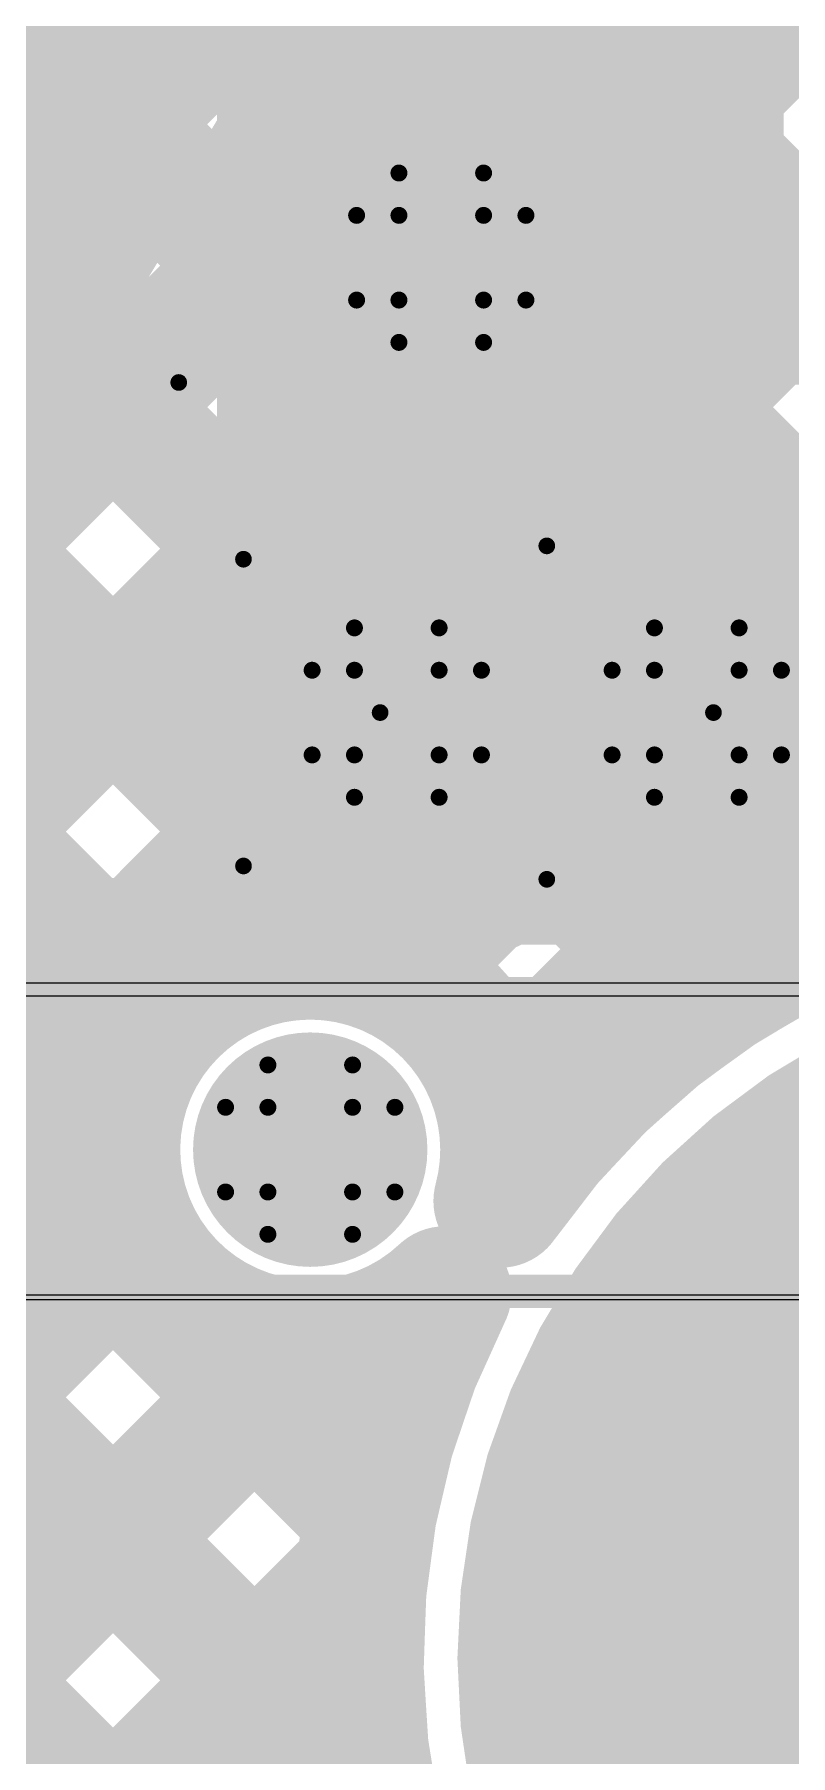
# Model space of a CAD drawing. Header units: millimetres. Extents: x 13 to 259, y -2 to 326.
# Drawn here: x 120.68 to 122.95, y 124.51 to 129.67 of the extents above; entities that cross this region are included whole.
import ezdxf

# ---------------------------------------------------------------- set-up
doc = ezdxf.new("R2010")
doc.units = ezdxf.units.MM
for name, color, linetype in [('BottomLayer', 5, 'Continuous'), ('BottomSolder', 6, 'Continuous'), ('ConnectLayer', 7, 'Continuous'), ('DrillDrawing', 1, 'Continuous'), ('Mechanical11', 56, 'Continuous'), ('Mechanical13', 56, 'Continuous'), ('Mechanical14', 56, 'Continuous'), ('Mechanical15', 56, 'Continuous'), ('Mechanical34', 56, 'Continuous'), ('MidLayer1', 16, 'Continuous'), ('MidLayer2', 76, 'Continuous'), ('MidLayer3', 90, 'Continuous'), ('MidLayer4', 156, 'Continuous'), ('MidLayer5', 130, 'Continuous'), ('MidLayer6', 216, 'Continuous'), ('MultiLayer', 9, 'Continuous'), ('TopLayer', 1, 'Continuous'), ('TopOverlay', 2, 'Continuous'), ('TopPaste', 8, 'Continuous'), ('TopSolder', 216, 'Continuous')]:
    doc.layers.add(name, color=color, linetype=linetype)

# ---------------------------------------------------------------- blocks, each defined once
blk = doc.blocks.new('WE_MAIA_2506_87')
at = {"layer": 'Mechanical11', "const_width": 0.1}
for points in [[(1.25, 1), (-1.25, 1)], [(-1.25, 1), (-1.25, -1)], [(1.25, 1), (1.25, -1)], [(1.25, -1), (-1.25, -1)]]:
    blk.add_lwpolyline(points, dxfattribs=at)
at = {"layer": 'Mechanical11', "const_width": 0.05}
for points in [[(-1.275, 1, 1), (-1.225, 1, 1)], [(-1.275, 1, 1), (-1.225, 1, 1)], [(1.225, 1, 1), (1.275, 1, 1)], [(1.225, 1, 1), (1.275, 1, 1)], [(-1.275, -1, 1), (-1.225, -1, 1)], [(-1.275, -1, 1), (-1.225, -1, 1)], [(1.225, -1, 1), (1.275, -1, 1)], [(1.225, -1, 1), (1.275, -1, 1)]]:
    blk.add_lwpolyline(points, format="xyb", close=True, dxfattribs=at)
at = {"layer": 'Mechanical13', "const_width": 0.1}
for points in [[(-1.35, 1.1), (-1.35, -1.1)], [(1.35, 1.1), (-1.35, 1.1)], [(1.35, 1.1), (1.35, -1.1)], [(1.35, -1.1), (-1.35, -1.1)]]:
    blk.add_lwpolyline(points, dxfattribs=at)
at = {"layer": 'Mechanical13', "const_width": 0.05}
for points in [[(-1.375, 1.1, 1), (-1.325, 1.1, 1)], [(-1.375, 1.1, 1), (-1.325, 1.1, 1)], [(1.325, 1.1, 1), (1.375, 1.1, 1)], [(1.325, 1.1, 1), (1.375, 1.1, 1)], [(-1.375, -1.1, 1), (-1.325, -1.1, 1)], [(-1.375, -1.1, 1), (-1.325, -1.1, 1)], [(1.325, -1.1, 1), (1.375, -1.1, 1)], [(1.325, -1.1, 1), (1.375, -1.1, 1)]]:
    blk.add_lwpolyline(points, format="xyb", close=True, dxfattribs=at)
at = {"layer": 'Mechanical15', "const_width": 0.1}
for points in [[(1.6, 1.35), (-1.6, 1.35)], [(-1.6, 1.35), (-1.6, -1.35)], [(1.6, 1.35), (1.6, -1.35)], [(0, 0.4), (0, -0.4)], [(0.4, 0), (-0.4, 0)], [(1.6, -1.35), (-1.6, -1.35)]]:
    blk.add_lwpolyline(points, dxfattribs=at)
at = {"layer": 'Mechanical15', "const_width": 0.05}
for points in [[(-1.625, 1.35, 1), (-1.575, 1.35, 1)], [(-1.625, 1.35, 1), (-1.575, 1.35, 1)], [(1.575, 1.35, 1), (1.625, 1.35, 1)], [(1.575, 1.35, 1), (1.625, 1.35, 1)], [(-0.025, 0.4, 1), (0.025, 0.4, 1)], [(-0.425, 0, 1), (-0.375, 0, 1)], [(0.375, 0, 1), (0.425, 0, 1)], [(-0.025, -0.4, 1), (0.025, -0.4, 1)], [(-1.625, -1.35, 1), (-1.575, -1.35, 1)], [(-1.625, -1.35, 1), (-1.575, -1.35, 1)], [(1.575, -1.35, 1), (1.625, -1.35, 1)], [(1.575, -1.35, 1), (1.625, -1.35, 1)]]:
    blk.add_lwpolyline(points, format="xyb", close=True, dxfattribs=at)
at = {"layer": 'TopLayer'}
for points in [[(-1.4, -1.15), (-0.55, -1.15), (-1.4, 1.15), (-0.55, 1.15)], [(0.55, -1.15), (1.4, -1.15), (0.55, 1.15), (1.4, 1.15)]]:
    blk.add_solid(points, dxfattribs=at)
at = {"layer": 'TopOverlay', "const_width": 0.2}
for points in [[(0.3, 1), (-0.3, 1)], [(0.3, -1), (-0.3, -1)]]:
    blk.add_lwpolyline(points, dxfattribs=at)
at = {"layer": 'TopOverlay', "const_width": 0.1}
for points in [[(-0.35, 1, 1), (-0.25, 1, 1)], [(0.25, 1, 1), (0.35, 1, 1)], [(-0.35, -1, 1), (-0.25, -1, 1)], [(0.25, -1, 1), (0.35, -1, 1)]]:
    blk.add_lwpolyline(points, format="xyb", close=True, dxfattribs=at)
at = {"layer": 'TopPaste'}
for points in [[(-1.4, -1.15), (-0.55, -1.15), (-1.4, 1.15), (-0.55, 1.15)], [(0.55, -1.15), (1.4, -1.15), (0.55, 1.15), (1.4, 1.15)]]:
    blk.add_solid(points, dxfattribs=at)
at = {"layer": 'TopSolder'}
for points in [[(-1.5016, -1.2516), (-0.4484, -1.2516), (-1.5016, 1.2516), (-0.4484, 1.2516)], [(0.4484, -1.2516), (1.5016, -1.2516), (0.4484, 1.2516), (1.5016, 1.2516)]]:
    blk.add_solid(points, dxfattribs=at)
blk = doc.blocks.new('CAPC1608X87N_124')
at = {"layer": 'Mechanical14', "const_width": 0.1}
for points in [[(-0.875, -0.4749), (-0.875, 0.4751)], [(0.875, 0.4751), (-0.875, 0.4751)], [(0.875, -0.4749), (0.875, 0.4751)], [(0.875, -0.4749), (-0.875, -0.4749)]]:
    blk.add_lwpolyline(points, dxfattribs=at)
at = {"layer": 'Mechanical14', "const_width": 0.05}
for points in [[(-0.9, 0.4751, 1), (-0.85, 0.4751, 1)], [(-0.9, 0.4751, 1), (-0.85, 0.4751, 1)], [(0.85, 0.4751, 1), (0.9, 0.4751, 1)], [(0.85, 0.4751, 1), (0.9, 0.4751, 1)], [(-0.9, -0.4749, 1), (-0.85, -0.4749, 1)], [(-0.9, -0.4749, 1), (-0.85, -0.4749, 1)], [(0.85, -0.4749, 1), (0.9, -0.4749, 1)], [(0.85, -0.4749, 1), (0.9, -0.4749, 1)]]:
    blk.add_lwpolyline(points, format="xyb", close=True, dxfattribs=at)
at = {"layer": 'Mechanical15', "const_width": 0.05}
for points in [[(1.55, 0.75), (-1.55, 0.75)], [(-1.55, -0.75), (-1.55, 0.75)], [(1.55, -0.75), (1.55, 0.75)], [(0, -0.3), (0, 0.3)], [(0.3, 0), (-0.3, 0)], [(1.55, -0.75), (-1.55, -0.75)]]:
    blk.add_lwpolyline(points, dxfattribs=at)
at = {"layer": 'Mechanical15', "const_width": 0.025}
for points in [[(-1.5625, 0.75, 1), (-1.5375, 0.75, 1)], [(-1.5625, 0.75, 1), (-1.5375, 0.75, 1)], [(1.5375, 0.75, 1), (1.5625, 0.75, 1)], [(1.5375, 0.75, 1), (1.5625, 0.75, 1)], [(-0.0125, 0.3, 1), (0.0125, 0.3, 1)], [(-0.3125, 0, 1), (-0.2875, 0, 1)], [(0.2875, 0, 1), (0.3125, 0, 1)], [(-0.0125, -0.3, 1), (0.0125, -0.3, 1)], [(-1.5625, -0.75, 1), (-1.5375, -0.75, 1)], [(-1.5625, -0.75, 1), (-1.5375, -0.75, 1)], [(1.5375, -0.75, 1), (1.5625, -0.75, 1)], [(1.5375, -0.75, 1), (1.5625, -0.75, 1)]]:
    blk.add_lwpolyline(points, format="xyb", close=True, dxfattribs=at)
at = {"layer": 'TopLayer'}
for points in [[(-1.275, -0.5), (-0.325, -0.5), (-1.275, 0.5), (-0.325, 0.5)], [(0.325, -0.5), (1.275, -0.5), (0.325, 0.5), (1.275, 0.5)]]:
    blk.add_solid(points, dxfattribs=at)
at = {"layer": 'TopPaste'}
for points in [[(-1.275, -0.5), (-0.325, -0.5), (-1.275, 0.5), (-0.325, 0.5)], [(0.325, -0.5), (1.275, -0.5), (0.325, 0.5), (1.275, 0.5)]]:
    blk.add_solid(points, dxfattribs=at)
at = {"layer": 'TopSolder'}
for points in [[(-1.3766, -0.6016), (-0.2234, -0.6016), (-1.3766, 0.6016), (-0.2234, 0.6016)], [(0.2234, -0.6016), (1.3766, -0.6016), (0.2234, 0.6016), (1.3766, 0.6016)]]:
    blk.add_solid(points, dxfattribs=at)
blk = doc.blocks.new('CAPC1005X55N_125')
at = {"layer": 'Mechanical14', "const_width": 0.1}
for points in [[(-0.5249, 0.2751), (-0.5249, -0.2749)], [(0.5251, 0.2751), (-0.5249, 0.2751)], [(0.5251, 0.2751), (0.5251, -0.2749)], [(0.5251, -0.2749), (-0.5249, -0.2749)]]:
    blk.add_lwpolyline(points, dxfattribs=at)
at = {"layer": 'Mechanical14', "const_width": 0.05}
for points in [[(-0.5499, 0.2751, 1), (-0.5, 0.2751, 1)], [(-0.5499, 0.2751, 1), (-0.5, 0.2751, 1)], [(0.5001, 0.2751, 1), (0.55, 0.2751, 1)], [(0.5001, 0.2751, 1), (0.55, 0.2751, 1)], [(-0.5499, -0.2749, 1), (-0.5, -0.2749, 1)], [(-0.5499, -0.2749, 1), (-0.5, -0.2749, 1)], [(0.5001, -0.2749, 1), (0.55, -0.2749, 1)], [(0.5001, -0.2749, 1), (0.55, -0.2749, 1)]]:
    blk.add_lwpolyline(points, format="xyb", close=True, dxfattribs=at)
at = {"layer": 'Mechanical15', "const_width": 0.05}
for points in [[(0, 0.5), (0, -0.5)], [(-0.91, 0.46), (-0.91, -0.46)], [(0.91, 0.46), (-0.91, 0.46)], [(0.91, 0.46), (0.91, -0.46)], [(0.5, 0), (-0.5, 0)], [(0.91, -0.46), (-0.91, -0.46)]]:
    blk.add_lwpolyline(points, dxfattribs=at)
at = {"layer": 'Mechanical15', "const_width": 0.025}
for points in [[(-0.0125, 0.5, 1), (0.0125, 0.5, 1)], [(-0.9225, 0.46, 1), (-0.8975, 0.46, 1)], [(-0.9225, 0.46, 1), (-0.8975, 0.46, 1)], [(0.8975, 0.46, 1), (0.9225, 0.46, 1)], [(0.8975, 0.46, 1), (0.9225, 0.46, 1)], [(-0.5125, 0, 1), (-0.4875, 0, 1)], [(0.4875, 0, 1), (0.5125, 0, 1)], [(-0.9225, -0.46, 1), (-0.8975, -0.46, 1)], [(-0.9225, -0.46, 1), (-0.8975, -0.46, 1)], [(0.8975, -0.46, 1), (0.9225, -0.46, 1)], [(0.8975, -0.46, 1), (0.9225, -0.46, 1)], [(-0.0125, -0.5, 1), (0.0125, -0.5, 1)]]:
    blk.add_lwpolyline(points, format="xyb", close=True, dxfattribs=at)
at = {"layer": 'TopLayer'}
for points in [[(-0.76, -0.31), (-0.14, -0.31), (-0.76, 0.31), (-0.14, 0.31)], [(0.14, -0.31), (0.76, -0.31), (0.14, 0.31), (0.76, 0.31)]]:
    blk.add_solid(points, dxfattribs=at)
at = {"layer": 'TopPaste'}
for points in [[(-0.76, -0.31), (-0.14, -0.31), (-0.76, 0.31), (-0.14, 0.31)], [(0.14, -0.31), (0.76, -0.31), (0.14, 0.31), (0.76, 0.31)]]:
    blk.add_solid(points, dxfattribs=at)
at = {"layer": 'TopSolder'}
for points in [[(-0.8616, -0.4116), (-0.0384, -0.4116), (-0.8616, 0.4116), (-0.0384, 0.4116)], [(0.0384, -0.4116), (0.8616, -0.4116), (0.0384, 0.4116), (0.8616, 0.4116)]]:
    blk.add_solid(points, dxfattribs=at)
blk = doc.blocks.new('MTG240_400_159')
at = {"layer": 'BottomLayer', "const_width": 2}
blk.add_lwpolyline([(-0.95, 0, 1), (1.05, 0, 1)], format="xyb", close=True, dxfattribs=at)
at = {"layer": 'BottomSolder', "const_width": 2.1016}
blk.add_lwpolyline([(-1.0008, 0, 1), (1.1008, 0, 1)], format="xyb", close=True, dxfattribs=at)
at = {"layer": 'MidLayer1', "const_width": 2}
blk.add_lwpolyline([(-0.95, 0, 1), (1.05, 0, 1)], format="xyb", close=True, dxfattribs=at)
at = {"layer": 'MidLayer2', "const_width": 2}
blk.add_lwpolyline([(-0.95, 0, 1), (1.05, 0, 1)], format="xyb", close=True, dxfattribs=at)
at = {"layer": 'MidLayer3', "const_width": 2}
blk.add_lwpolyline([(-0.95, 0, 1), (1.05, 0, 1)], format="xyb", close=True, dxfattribs=at)
at = {"layer": 'MidLayer4', "const_width": 2}
blk.add_lwpolyline([(-0.95, 0, 1), (1.05, 0, 1)], format="xyb", close=True, dxfattribs=at)
at = {"layer": 'MidLayer5', "const_width": 2}
blk.add_lwpolyline([(-0.95, 0, 1), (1.05, 0, 1)], format="xyb", close=True, dxfattribs=at)
at = {"layer": 'MidLayer6', "const_width": 2}
blk.add_lwpolyline([(-0.95, 0, 1), (1.05, 0, 1)], format="xyb", close=True, dxfattribs=at)
at = {"layer": 'MultiLayer', "const_width": 2}
blk.add_lwpolyline([(-0.95, 0, 1), (1.05, 0, 1)], format="xyb", close=True, dxfattribs=at)
at = {"layer": 'TopLayer', "const_width": 2}
blk.add_lwpolyline([(-0.95, 0, 1), (1.05, 0, 1)], format="xyb", close=True, dxfattribs=at)
at = {"layer": 'TopSolder', "const_width": 2.1016}
blk.add_lwpolyline([(-1.0008, 0, 1), (1.1008, 0, 1)], format="xyb", close=True, dxfattribs=at)

msp = doc.modelspace()

# ---------------------------------------------------------------- linework, layer by layer
at = {"layer": 'BottomLayer', "const_width": 0.25}
for points in [[(121.775, 129, 1), (122.025, 129, 1)], [(121.6416, 127.6358, 1), (121.8916, 127.6358, 1)], [(122.5416, 127.6358, 1), (122.7916, 127.6358, 1)], [(121.3819, 126.325, 1), (121.6319, 126.325, 1)]]:
    msp.add_lwpolyline(points, format="xyb", close=True, dxfattribs=at)
at = {"layer": 'BottomSolder', "const_width": 0.3516}
for points in [[(121.5908, 127.6358, 1), (121.9424, 127.6358, 1)], [(121.3311, 126.325, 1), (121.6827, 126.325, 1)]]:
    msp.add_lwpolyline(points, format="xyb", close=True, dxfattribs=at)
at = {"layer": 'ConnectLayer'}
for p, q in [((107.5, 126.825), (123.7852, 126.825)), ((125.1812, 125.875), (107.5, 125.875))]:
    msp.add_line(p, q, dxfattribs=at)
at = {"layer": 'ConnectLayer', "const_width": 0.4}
for points in [[(121.9511, 129.5878), (127.2719, 134.9087)], [(115.4951, 133.1232), (121.232, 127.3863)], [(118.1456, 133.0183), (121.6362, 129.5277)], [(115.1337, 132.636), (121.0598, 126.71)], [(115.7197, 132.05), (121.0598, 126.71)], [(118.2653, 132.05), (122.2559, 128.0594)], [(118.6353, 127.9691), (122.6956, 132.0294)], [(118.327, 131.9883), (122.2559, 128.0594)], [(117.3662, 126.7), (122.4206, 131.7544)], [(122.61, 128.2231), (122.61, 131.575)], [(122.675, 128.2257), (122.675, 131.5)], [(116.5598, 131.21), (121.0598, 126.71)], [(117.4083, 131.21), (121.232, 127.3863)], [(119.9539, 131.21), (121.6362, 129.5277)], [(121.9511, 129.5878), (123.5733, 131.21)], [(118.2148, 126.7), (122.675, 131.1603)], [(119.2695, 127.7548), (122.61, 131.0953)], [(120.9454, 131.067), (122.675, 129.3373)], [(120.9454, 131.067), (122.61, 129.4023)], [(117.0542, 130.7155), (121.0598, 126.71)], [(120.6832, 130.4806), (122.675, 128.4888)], [(120.6832, 130.4806), (122.61, 128.5538)], [(122.4737, 130.3872), (123.4259, 129.4351)], [(122.4737, 130.3872), (123.4259, 129.4351)], [(119.1634, 130.3034), (122.1584, 127.3084)], [(119.1634, 130.3034), (122.6874, 126.7793)], [(119.2545, 126.8912), (122.675, 130.3118)], [(119.6838, 127.3205), (122.61, 130.2468)], [(122.4429, 129.2311), (123.3801, 130.1683)], [(122.4429, 129.2311), (123.3801, 130.1683)], [(120.9495, 129.4348), (121.5586, 130.0439)], [(120.9495, 129.4348), (121.5586, 130.0439)], [(118.592, 130.0262), (121.7606, 126.8577)], [(118.5921, 130.0262), (121.7342, 126.8841)], [(122.0563, 129.9561), (125.009, 127.0034)], [(122.0563, 129.9561), (125.009, 127.0034)], [(119.9118, 126.7), (122.675, 129.4632)], [(119.6647, 126.4529), (122.61, 129.3983)], [(120.9523, 129.363), (121.3101, 129.0053)], [(120.9523, 129.363), (121.3101, 129.0053)], [(122.1471, 128.0868), (123.3008, 129.2405)], [(122.1471, 128.0868), (123.3008, 129.2405)], [(122.0967, 126.3393), (124.8941, 129.1367)], [(122.0967, 126.3393), (124.8941, 129.1367)], [(119.2545, 126.8912), (121.3123, 128.949)], [(119.2545, 126.8912), (121.3123, 128.949)], [(120.6212, 128.8456), (121.3829, 128.0839)], [(120.6212, 128.8456), (121.3829, 128.0839)], [(122.4277, 128.7361), (123.9625, 127.2014)], [(122.4277, 128.7361), (123.9625, 127.2014)], [(120.7603, 126.7), (122.675, 128.6147)], [(119.765, 125.7047), (122.61, 128.5497)], [(122.3064, 127.3976), (123.4769, 128.568)], [(122.3064, 127.3976), (123.4769, 128.568)], [(119.6647, 126.4529), (121.6689, 128.4572)], [(119.6647, 126.4529), (121.6689, 128.4572)], [(121.9053, 128.41), (123.2496, 127.0658)], [(121.9053, 128.41), (123.2496, 127.0658)], [(119.1831, 127.7381), (121.6867, 125.2346)], [(119.1831, 127.7381), (121.6867, 125.2346)], [(122.6383, 127.677), (122.7079, 127.6075)], [(122.6383, 127.677), (122.7099, 127.6055)], [(121.7237, 126.8737), (122.169, 127.3189)], [(116.2753, 122.215), (121.3157, 127.2554)], [(116.2753, 122.215), (121.3157, 127.2554)], [(121.7646, 126.8558), (122.1929, 127.2841)], [(122.2148, 127.252), (122.6875, 126.7794)], [(122.2148, 127.252), (122.6875, 126.7794)], [(123.0902, 127.2251), (123.2496, 127.0658)], [(119.7469, 127.1743), (121.6867, 125.2345)], [(123.0217, 127.1646), (123.1559, 127.0305)], [(121.5171, 127.1012), (121.7606, 126.8576)], [(121.5171, 127.1012), (121.7606, 126.8576)], [(121.7646, 126.8558), (122.0049, 127.0961)], [(121.7646, 126.8558), (122.0049, 127.0961)], [(122.0967, 126.3393), (122.8248, 127.0674)], [(122.0967, 126.3393), (122.8248, 127.0674)], [(122.1066, 126.4928), (122.5498, 126.9361)], [(122.5403, 126.9266), (122.6875, 126.7794)], [(119.5442, 126.7), (121.0514, 126.7)], [(122.0395, 126.5788), (122.2389, 126.3794)], [(122.0395, 126.5788), (122.2389, 126.3794)], [(122.0395, 126.5787), (122.2389, 126.3793)], [(122.116, 126.5023), (122.2389, 126.3794)], [(119.6741, 126.3986), (121.6822, 124.3905)], [(119.6741, 126.3986), (121.6822, 124.3905)], [(119.6741, 126.3985), (121.6822, 124.3905)], [(119.6552, 126.16), (120.9404, 126.16)], [(119.9127, 126.16), (121.6822, 124.3905)], [(120.7612, 126.16), (121.6867, 125.2346)], [(118.2667, 123.3578), (120.9761, 126.0673)], [(118.2667, 123.3578), (120.9761, 126.0673)], [(119.6246, 124.7157), (120.9761, 126.0673)], [(119.6246, 124.7157), (120.9761, 126.0673)], [(119.4002, 125.8239), (124.9925, 120.2317)], [(119.4002, 125.8239), (123.1035, 122.1207)], [(119.4002, 125.8239), (124.9925, 120.2317)], [(118.8224, 123.065), (121.4925, 125.7352)], [(118.8224, 123.065), (121.4925, 125.7352)], [(119.64, 123.8826), (121.4926, 125.7352)], [(119.64, 123.8826), (121.4925, 125.7352)], [(119.765, 125.4591), (123.1035, 122.1206)], [(119.8425, 123.2366), (121.6606, 125.0547)], [(119.8425, 123.2366), (121.6606, 125.0547)], [(119.8425, 123.2366), (121.6606, 125.0547)], [(119.8425, 123.2366), (121.6606, 125.0547)]]:
    msp.add_lwpolyline(points, dxfattribs=at)
at = {"layer": 'ConnectLayer'}
for points, const_width in [([(120.9524, 129.3758, 1), (119.7724, 129.3758, 1)], 0.4), ([(120.9524, 129.3758, 1), (119.7724, 129.3758, 1)], 0.4), ([(122.49, 129, 1), (121.31, 129, 1)], 0.4), ([(122.49, 129, 1), (121.31, 129, 1)], 0.4), ([(121.8511, 129.5878, 1), (122.0511, 129.5878, 1)], 0.2), ([(121.8511, 129.5878, 1), (122.0511, 129.5878, 1)], 0.2), ([(121.5362, 129.5277, 1), (121.7362, 129.5277, 1)], 0.2), ([(121.5362, 129.5277, 1), (121.7362, 129.5277, 1)], 0.2), ([(120.8495, 129.4348, 1), (121.0495, 129.4348, 1)], 0.2), ([(120.8495, 129.4348, 1), (121.0495, 129.4348, 1)], 0.2), ([(122.575, 129.4632, 1), (122.775, 129.4632, 1)], 0.2), ([(120.8524, 129.3758, 1), (121.0524, 129.3758, 1)], 0.2), ([(120.8524, 129.3758, 1), (121.0524, 129.3758, 1)], 0.2), ([(122.51, 129.4023, 1), (122.71, 129.4023, 1)], 0.2), ([(122.51, 129.3983, 1), (122.71, 129.3983, 1)], 0.2), ([(120.8523, 129.363, 1), (121.0523, 129.363, 1)], 0.2), ([(120.8523, 129.363, 1), (121.0523, 129.363, 1)], 0.2), ([(122.575, 129.3373, 1), (122.775, 129.3373, 1)], 0.2), ([(122.3429, 129.2311, 1), (122.5429, 129.2311, 1)], 0.2), ([(122.3429, 129.2311, 1), (122.5429, 129.2311, 1)], 0.2), ([(121.2101, 129.0053, 1), (121.4101, 129.0053, 1)], 0.2), ([(121.2101, 129.0053, 1), (121.4101, 129.0053, 1)], 0.2), ([(121.21, 129, 1), (121.41, 129, 1)], 0.2), ([(121.21, 129, 1), (121.41, 129, 1)], 0.2), ([(122.39, 129, 1), (122.59, 129, 1)], 0.2), ([(122.39, 129, 1), (122.59, 129, 1)], 0.2), ([(121.2123, 128.949, 1), (121.4123, 128.949, 1)], 0.2), ([(121.2123, 128.949, 1), (121.4123, 128.949, 1)], 0.2), ([(120.5212, 128.8456, 1), (120.7212, 128.8456, 1)], 0.2), ([(120.5212, 128.8456, 1), (120.7212, 128.8456, 1)], 0.2), ([(122.3277, 128.7361, 1), (122.5277, 128.7361, 1)], 0.2), ([(122.3277, 128.7361, 1), (122.5277, 128.7361, 1)], 0.2), ([(122.575, 128.6147, 1), (122.775, 128.6147, 1)], 0.2), ([(122.51, 128.5538, 1), (122.71, 128.5538, 1)], 0.2), ([(122.51, 128.5497, 1), (122.71, 128.5497, 1)], 0.2), ([(122.575, 128.4888, 1), (122.775, 128.4888, 1)], 0.2), ([(121.5689, 128.4572, 1), (121.7689, 128.4572, 1)], 0.2), ([(121.5689, 128.4572, 1), (121.7689, 128.4572, 1)], 0.2), ([(121.8053, 128.41, 1), (122.0053, 128.41, 1)], 0.2), ([(121.8053, 128.41, 1), (122.0053, 128.41, 1)], 0.2), ([(122.3566, 127.6358, 1), (121.1766, 127.6358, 1)], 0.4), ([(122.3566, 127.6358, 1), (121.1766, 127.6358, 1)], 0.4), ([(122.51, 128.2231, 1), (122.71, 128.2231, 1)], 0.2), ([(122.51, 128.2231, 1), (122.71, 128.2231, 1)], 0.2), ([(122.575, 128.2257, 1), (122.775, 128.2257, 1)], 0.2), ([(122.575, 128.2257, 1), (122.775, 128.2257, 1)], 0.2), ([(121.2829, 128.0839, 1), (121.4829, 128.0839, 1)], 0.2), ([(121.2829, 128.0839, 1), (121.4829, 128.0839, 1)], 0.2), ([(122.0471, 128.0868, 1), (122.2471, 128.0868, 1)], 0.2), ([(122.0471, 128.0868, 1), (122.2471, 128.0868, 1)], 0.2), ([(122.1559, 128.0594, 1), (122.3559, 128.0594, 1)], 0.2), ([(122.1559, 128.0594, 1), (122.3559, 128.0594, 1)], 0.2), ([(122.5383, 127.677, 1), (122.7383, 127.677, 1)], 0.2), ([(122.5383, 127.677, 1), (122.7383, 127.677, 1)], 0.2), ([(122.5618, 127.6856, 1), (122.7618, 127.6856, 1)], 0.2), ([(122.5669, 127.6858, 1), (122.7669, 127.6858, 1)], 0.2), ([(121.0766, 127.6358, 1), (121.2766, 127.6358, 1)], 0.2), ([(121.0766, 127.6358, 1), (121.2766, 127.6358, 1)], 0.2), ([(122.2566, 127.6358, 1), (122.4566, 127.6358, 1)], 0.2), ([(122.2566, 127.6358, 1), (122.4566, 127.6358, 1)], 0.2), ([(122.6166, 127.6358, 1), (122.8166, 127.6358, 1)], 0.2), ([(122.5245, 127.609, 1), (122.7245, 127.609, 1)], 0.2), ([(122.564, 127.5859, 1), (122.764, 127.5859, 1)], 0.2), ([(122.5967, 127.5959, 1), (122.7967, 127.5959, 1)], 0.2), ([(122.6079, 127.6075, 1), (122.8079, 127.6075, 1)], 0.2), ([(122.6099, 127.6055, 1), (122.8099, 127.6055, 1)], 0.2), ([(121.132, 127.3863, 1), (121.332, 127.3863, 1)], 0.2), ([(121.132, 127.3863, 1), (121.332, 127.3863, 1)], 0.2), ([(122.2064, 127.3976, 1), (122.4064, 127.3976, 1)], 0.2), ([(122.2064, 127.3976, 1), (122.4064, 127.3976, 1)], 0.2), ([(122.0584, 127.3084, 1), (122.2584, 127.3084, 1)], 0.2), ([(122.069, 127.3189, 1), (122.269, 127.3189, 1)], 0.2), ([(122.069, 127.3189, 1), (122.269, 127.3189, 1)], 0.2), ([(121.2157, 127.2554, 1), (121.4157, 127.2554, 1)], 0.2), ([(121.2157, 127.2554, 1), (121.4157, 127.2554, 1)], 0.2), ([(122.0929, 127.2841, 1), (122.2929, 127.2841, 1)], 0.2), ([(122.1148, 127.252, 1), (122.3148, 127.252, 1)], 0.2), ([(122.1148, 127.252, 1), (122.3148, 127.252, 1)], 0.2), ([(122.9902, 127.2251, 1), (123.1902, 127.2251, 1)], 0.2), ([(122.9217, 127.1646, 1), (123.1217, 127.1646, 1)], 0.2), ([(122.9217, 127.1646, 1), (123.1217, 127.1646, 1)], 0.2), ([(121.4171, 127.1012, 1), (121.6171, 127.1012, 1)], 0.2), ([(121.4171, 127.1012, 1), (121.6171, 127.1012, 1)], 0.2), ([(121.9049, 127.0961, 1), (122.1049, 127.0961, 1)], 0.2), ([(121.9049, 127.0961, 1), (122.1049, 127.0961, 1)], 0.2), ([(122.5353, 127.0466, 1), (122.7353, 127.0466, 1)], 0.2), ([(122.5353, 127.0466, 1), (122.7353, 127.0466, 1)], 0.2), ([(122.5353, 127.0466, 1), (122.7353, 127.0466, 1)], 0.2), ([(122.7248, 127.0674, 1), (122.9248, 127.0674, 1)], 0.2), ([(122.7248, 127.0674, 1), (122.9248, 127.0674, 1)], 0.2), ([(122.4403, 126.9266, 1), (122.6403, 126.9266, 1)], 0.2), ([(122.4498, 126.9361, 1), (122.6498, 126.9361, 1)], 0.2), ([(122.4498, 126.9361, 1), (122.6498, 126.9361, 1)], 0.2), ([(122.4508, 126.9371, 1), (122.6508, 126.9371, 1)], 0.2), ([(121.6237, 126.8737, 1), (121.8237, 126.8737, 1)], 0.2), ([(121.6237, 126.8737, 1), (121.8237, 126.8737, 1)], 0.2), ([(121.6342, 126.8841, 1), (121.8342, 126.8841, 1)], 0.2), ([(121.6606, 126.8577, 1), (121.8606, 126.8577, 1)], 0.2), ([(121.6606, 126.8576, 1), (121.8606, 126.8576, 1)], 0.2), ([(121.6606, 126.8576, 1), (121.8606, 126.8576, 1)], 0.2), ([(121.6646, 126.8558, 1), (121.8646, 126.8558, 1)], 0.2), ([(121.6646, 126.8558, 1), (121.8646, 126.8558, 1)], 0.2), ([(121.6646, 126.8558, 1), (121.8646, 126.8558, 1)], 0.2), ([(122.5874, 126.7793, 1), (122.7874, 126.7793, 1)], 0.2), ([(122.5875, 126.7794, 1), (122.7875, 126.7794, 1)], 0.2), ([(122.5875, 126.7794, 1), (122.7875, 126.7794, 1)], 0.2), ([(122.5875, 126.7794, 1), (122.7875, 126.7794, 1)], 0.2), ([(120.6603, 126.7, 1), (120.8603, 126.7, 1)], 0.2), ([(120.9514, 126.7, 1), (121.1514, 126.7, 1)], 0.2), ([(120.9514, 126.7, 1), (121.1514, 126.7, 1)], 0.2), ([(120.9598, 126.71, 1), (121.1598, 126.71, 1)], 0.2), ([(120.9598, 126.71, 1), (121.1598, 126.71, 1)], 0.2), ([(120.9598, 126.71, 1), (121.1598, 126.71, 1)], 0.2), ([(120.9598, 126.71, 1), (121.1598, 126.71, 1)], 0.2), ([(121.9395, 126.5788, 1), (122.1395, 126.5788, 1)], 0.2), ([(121.9395, 126.5788, 1), (122.1395, 126.5788, 1)], 0.2), ([(121.9395, 126.5787, 1), (122.1395, 126.5787, 1)], 0.2), ([(122.0066, 126.4928, 1), (122.2066, 126.4928, 1)], 0.2), ([(122.016, 126.5023, 1), (122.216, 126.5023, 1)], 0.2), ([(121.9794, 126.4674, 1), (122.1794, 126.4674, 1)], 0.2), ([(122.1389, 126.3794, 1), (122.3389, 126.3794, 1)], 0.2), ([(122.1389, 126.3794, 1), (122.3389, 126.3794, 1)], 0.2), ([(122.1389, 126.3794, 1), (122.3389, 126.3794, 1)], 0.2), ([(122.1389, 126.3793, 1), (122.3389, 126.3793, 1)], 0.2), ([(121.9967, 126.3393, 1), (122.1967, 126.3393, 1)], 0.2), ([(121.9967, 126.3393, 1), (122.1967, 126.3393, 1)], 0.2), ([(121.9967, 126.3393, 1), (122.1967, 126.3393, 1)], 0.2), ([(121.9967, 126.3393, 1), (122.1967, 126.3393, 1)], 0.2), ([(121.9969, 126.325, 1), (122.1969, 126.325, 1)], 0.2), ([(121.9969, 126.325, 1), (122.1969, 126.325, 1)], 0.2), ([(121.9969, 126.325, 1), (122.1969, 126.325, 1)], 0.2), ([(121.9969, 126.325, 1), (122.1969, 126.325, 1)], 0.2), ([(121.9969, 126.325, 1), (122.1969, 126.325, 1)], 0.2), ([(121.9969, 126.325, 1), (122.1969, 126.325, 1)], 0.2), ([(121.9969, 126.325, 1), (122.1969, 126.325, 1)], 0.2), ([(121.9969, 126.325, 1), (122.1969, 126.325, 1)], 0.2), ([(121.9764, 126.1708, 1), (122.1764, 126.1708, 1)], 0.2), ([(121.9764, 126.1708, 1), (122.1764, 126.1708, 1)], 0.2), ([(121.9764, 126.1708, 1), (122.1764, 126.1708, 1)], 0.2), ([(121.9764, 126.1708, 1), (122.1764, 126.1708, 1)], 0.2), ([(121.9764, 126.1708, 1), (122.1764, 126.1708, 1)], 0.2), ([(121.9764, 126.1708, 1), (122.1764, 126.1708, 1)], 0.2), ([(121.9764, 126.1708, 1), (122.1764, 126.1708, 1)], 0.2), ([(121.9764, 126.1708, 1), (122.1764, 126.1708, 1)], 0.2), ([(120.6612, 126.16, 1), (120.8612, 126.16, 1)], 0.2), ([(120.8404, 126.16, 1), (121.0404, 126.16, 1)], 0.2), ([(120.8404, 126.16, 1), (121.0404, 126.16, 1)], 0.2), ([(120.8761, 126.0673, 1), (121.0761, 126.0673, 1)], 0.2), ([(120.8761, 126.0673, 1), (121.0761, 126.0673, 1)], 0.2), ([(120.8761, 126.0673, 1), (121.0761, 126.0673, 1)], 0.2), ([(120.8761, 126.0673, 1), (121.0761, 126.0673, 1)], 0.2), ([(121.8112, 125.8953, 1), (122.0112, 125.8953, 1)], 0.2), ([(121.8112, 125.8953, 1), (122.0112, 125.8953, 1)], 0.2), ([(121.8112, 125.8953, 1), (122.0112, 125.8953, 1)], 0.2), ([(121.8112, 125.8953, 1), (122.0112, 125.8953, 1)], 0.2), ([(121.8112, 125.8953, 1), (122.0112, 125.8953, 1)], 0.2), ([(121.8112, 125.8953, 1), (122.0112, 125.8953, 1)], 0.2), ([(121.8112, 125.8953, 1), (122.0112, 125.8953, 1)], 0.2), ([(121.8112, 125.8953, 1), (122.0112, 125.8953, 1)], 0.2), ([(121.3925, 125.7352, 1), (121.5925, 125.7352, 1)], 0.2), ([(121.3925, 125.7352, 1), (121.5925, 125.7352, 1)], 0.2), ([(121.3925, 125.7352, 1), (121.5925, 125.7352, 1)], 0.2), ([(121.3926, 125.7352, 1), (121.5926, 125.7352, 1)], 0.2), ([(121.5867, 125.2346, 1), (121.7867, 125.2346, 1)], 0.2), ([(121.5867, 125.2346, 1), (121.7867, 125.2346, 1)], 0.2), ([(121.5867, 125.2346, 1), (121.7867, 125.2346, 1)], 0.2), ([(121.5867, 125.2345, 1), (121.7867, 125.2345, 1)], 0.2), ([(121.5606, 125.0547, 1), (121.7606, 125.0547, 1)], 0.2), ([(121.5606, 125.0547, 1), (121.7606, 125.0547, 1)], 0.2), ([(121.5606, 125.0547, 1), (121.7606, 125.0547, 1)], 0.2), ([(121.5606, 125.0547, 1), (121.7606, 125.0547, 1)], 0.2), ([(121.5822, 124.3905, 1), (121.7822, 124.3905, 1)], 0.2), ([(121.5822, 124.3905, 1), (121.7822, 124.3905, 1)], 0.2), ([(121.5822, 124.3905, 1), (121.7822, 124.3905, 1)], 0.2), ([(121.5822, 124.3905, 1), (121.7822, 124.3905, 1)], 0.2)]:
    msp.add_lwpolyline(points, format="xyb", close=True, dxfattribs=dict(at, const_width=const_width))
at = {"layer": 'ConnectLayer', "const_width": 0.4}
for points in [[(122.169, 127.3189, -0.596721), (122.675, 128.2257)], [(123.0217, 127.1646, -1.32103), (122.61, 128.2231)], [(122.6245, 127.609, -0.593457), (122.6669, 127.6858)], [(122.6967, 127.5959, -1.32103), (122.6618, 127.6856)], [(123.2566, 127.6358, -0.429872), (122.6353, 127.0466)], [(122.7166, 127.6358, -0.429872), (122.664, 127.5859)], [(122.0764, 126.1708, -0.734703), (126.453, 124.8)], [(122.0764, 126.1708, -0.734703), (126.453, 124.8)], [(122.0764, 126.1708, -0.238484), (123.9844, 127.2021)], [(122.6353, 127.0466, -0.064955), (122.5498, 126.9361)], [(122.6353, 127.0466, -0.064316), (122.5508, 126.9371)], [(122.0764, 126.1708, -0.146663), (123.1559, 127.0305)], [(121.9112, 125.8953, -4.834843), (122.0969, 126.325)], [(121.9112, 125.8953, -4.834843), (122.0969, 126.325)], [(121.9112, 125.8953, -4.834843), (122.0969, 126.325)], [(121.0514, 126.7, -0.32541), (121.7237, 126.8737)], [(122.0794, 126.4674, -0.061013), (122.0969, 126.325)], [(122.0969, 126.325, -0.06622), (122.0764, 126.1708)], [(122.0969, 126.325, -0.06622), (122.0764, 126.1708)], [(122.0969, 126.325, -0.06622), (122.0764, 126.1708)], [(122.0969, 126.325, -0.06622), (122.0764, 126.1708)], [(121.9112, 125.8953, -0.560124), (120.9404, 126.16)], [(126.453, 124.8, -1.269826), (121.9112, 125.8953)], [(123.5748, 122.4445, -0.497), (121.9112, 125.8953)], [(123.5748, 122.4445, -0.497), (121.9112, 125.8953)], [(126.453, 124.8, -1.269826), (121.9112, 125.8953)]]:
    msp.add_lwpolyline(points, format="xyb", dxfattribs=at)
at = {"layer": 'DrillDrawing', "const_width": 0.0508}
for points in [[(121.773, 129.127), (121.773, 129.254)], [(121.773, 129.254), (122.027, 129.254)], [(122.027, 129.127), (122.027, 129.254)], [(121.646, 128.873), (121.646, 129.127)], [(121.646, 129.127), (121.773, 129.127)], [(122.027, 129.127), (122.154, 129.127)], [(122.154, 128.873), (122.154, 129.127)], [(121.646, 128.873), (121.773, 128.873)], [(121.773, 128.746), (121.773, 128.873)], [(122.027, 128.873), (122.154, 128.873)], [(122.027, 128.746), (122.027, 128.873)], [(121.773, 128.746), (122.027, 128.746)], [(121.6396, 127.7628), (121.6396, 127.8898)], [(121.6396, 127.8898), (121.8936, 127.8898)], [(121.8936, 127.7628), (121.8936, 127.8898)], [(122.5396, 127.7628), (122.5396, 127.8898)], [(122.5396, 127.8898), (122.7936, 127.8898)], [(122.7936, 127.7628), (122.7936, 127.8898)], [(121.5126, 127.5088), (121.5126, 127.7628)], [(121.5126, 127.7628), (121.6396, 127.7628)], [(121.8936, 127.7628), (122.0206, 127.7628)], [(122.0206, 127.5088), (122.0206, 127.7628)], [(122.4126, 127.5088), (122.4126, 127.7628)], [(122.4126, 127.7628), (122.5396, 127.7628)], [(122.7936, 127.7628), (122.9206, 127.7628)], [(122.9206, 127.5088), (122.9206, 127.7628)], [(121.5126, 127.5088), (121.6396, 127.5088)], [(121.6396, 127.3818), (121.6396, 127.5088)], [(121.8936, 127.5088), (122.0206, 127.5088)], [(121.8936, 127.3818), (121.8936, 127.5088)], [(122.4126, 127.5088), (122.5396, 127.5088)], [(122.5396, 127.3818), (122.5396, 127.5088)], [(122.7936, 127.5088), (122.9206, 127.5088)], [(122.7936, 127.3818), (122.7936, 127.5088)], [(121.6396, 127.3818), (121.8936, 127.3818)], [(122.5396, 127.3818), (122.7936, 127.3818)], [(121.3799, 126.452), (121.3799, 126.579)], [(121.3799, 126.579), (121.6339, 126.579)], [(121.6339, 126.452), (121.6339, 126.579)], [(121.2529, 126.198), (121.2529, 126.452)], [(121.2529, 126.452), (121.3799, 126.452)], [(121.6339, 126.452), (121.7609, 126.452)], [(121.7609, 126.198), (121.7609, 126.452)], [(121.2529, 126.198), (121.3799, 126.198)], [(121.3799, 126.071), (121.3799, 126.198)], [(121.6339, 126.198), (121.7609, 126.198)], [(121.6339, 126.071), (121.6339, 126.198)], [(121.3799, 126.071), (121.6339, 126.071)]]:
    msp.add_lwpolyline(points, dxfattribs=at)
at = {"layer": 'DrillDrawing', "const_width": 0.0254}
for points in [[(121.7603, 129.254, 1), (121.7857, 129.254, 1)], [(121.7603, 129.254, 1), (121.7857, 129.254, 1)], [(122.0143, 129.254, 1), (122.0397, 129.254, 1)], [(122.0143, 129.254, 1), (122.0397, 129.254, 1)], [(121.6333, 129.127, 1), (121.6587, 129.127, 1)], [(121.6333, 129.127, 1), (121.6587, 129.127, 1)], [(121.7603, 129.127, 1), (121.7857, 129.127, 1)], [(121.7603, 129.127, 1), (121.7857, 129.127, 1)], [(122.0143, 129.127, 1), (122.0397, 129.127, 1)], [(122.0143, 129.127, 1), (122.0397, 129.127, 1)], [(122.1413, 129.127, 1), (122.1667, 129.127, 1)], [(122.1413, 129.127, 1), (122.1667, 129.127, 1)], [(121.6333, 128.873, 1), (121.6587, 128.873, 1)], [(121.6333, 128.873, 1), (121.6587, 128.873, 1)], [(121.7603, 128.873, 1), (121.7857, 128.873, 1)], [(121.7603, 128.873, 1), (121.7857, 128.873, 1)], [(122.0143, 128.873, 1), (122.0397, 128.873, 1)], [(122.0143, 128.873, 1), (122.0397, 128.873, 1)], [(122.1413, 128.873, 1), (122.1667, 128.873, 1)], [(122.1413, 128.873, 1), (122.1667, 128.873, 1)], [(121.7603, 128.746, 1), (121.7857, 128.746, 1)], [(121.7603, 128.746, 1), (121.7857, 128.746, 1)], [(122.0143, 128.746, 1), (122.0397, 128.746, 1)], [(122.0143, 128.746, 1), (122.0397, 128.746, 1)], [(121.6269, 127.8898, 1), (121.6523, 127.8898, 1)], [(121.6269, 127.8898, 1), (121.6523, 127.8898, 1)], [(121.8809, 127.8898, 1), (121.9063, 127.8898, 1)], [(121.8809, 127.8898, 1), (121.9063, 127.8898, 1)], [(122.5269, 127.8898, 1), (122.5523, 127.8898, 1)], [(122.5269, 127.8898, 1), (122.5523, 127.8898, 1)], [(122.7809, 127.8898, 1), (122.8063, 127.8898, 1)], [(122.7809, 127.8898, 1), (122.8063, 127.8898, 1)], [(121.4999, 127.7628, 1), (121.5253, 127.7628, 1)], [(121.4999, 127.7628, 1), (121.5253, 127.7628, 1)], [(121.6269, 127.7628, 1), (121.6523, 127.7628, 1)], [(121.6269, 127.7628, 1), (121.6523, 127.7628, 1)], [(121.8809, 127.7628, 1), (121.9063, 127.7628, 1)], [(121.8809, 127.7628, 1), (121.9063, 127.7628, 1)], [(122.0079, 127.7628, 1), (122.0333, 127.7628, 1)], [(122.0079, 127.7628, 1), (122.0333, 127.7628, 1)], [(122.3999, 127.7628, 1), (122.4253, 127.7628, 1)], [(122.3999, 127.7628, 1), (122.4253, 127.7628, 1)], [(122.5269, 127.7628, 1), (122.5523, 127.7628, 1)], [(122.5269, 127.7628, 1), (122.5523, 127.7628, 1)], [(122.7809, 127.7628, 1), (122.8063, 127.7628, 1)], [(122.7809, 127.7628, 1), (122.8063, 127.7628, 1)], [(122.9079, 127.7628, 1), (122.9333, 127.7628, 1)], [(122.9079, 127.7628, 1), (122.9333, 127.7628, 1)], [(121.4999, 127.5088, 1), (121.5253, 127.5088, 1)], [(121.4999, 127.5088, 1), (121.5253, 127.5088, 1)], [(121.6269, 127.5088, 1), (121.6523, 127.5088, 1)], [(121.6269, 127.5088, 1), (121.6523, 127.5088, 1)], [(121.8809, 127.5088, 1), (121.9063, 127.5088, 1)], [(121.8809, 127.5088, 1), (121.9063, 127.5088, 1)], [(122.0079, 127.5088, 1), (122.0333, 127.5088, 1)], [(122.0079, 127.5088, 1), (122.0333, 127.5088, 1)], [(122.3999, 127.5088, 1), (122.4253, 127.5088, 1)], [(122.3999, 127.5088, 1), (122.4253, 127.5088, 1)], [(122.5269, 127.5088, 1), (122.5523, 127.5088, 1)], [(122.5269, 127.5088, 1), (122.5523, 127.5088, 1)], [(122.7809, 127.5088, 1), (122.8063, 127.5088, 1)], [(122.7809, 127.5088, 1), (122.8063, 127.5088, 1)], [(122.9079, 127.5088, 1), (122.9333, 127.5088, 1)], [(122.9079, 127.5088, 1), (122.9333, 127.5088, 1)], [(121.6269, 127.3818, 1), (121.6523, 127.3818, 1)], [(121.6269, 127.3818, 1), (121.6523, 127.3818, 1)], [(121.8809, 127.3818, 1), (121.9063, 127.3818, 1)], [(121.8809, 127.3818, 1), (121.9063, 127.3818, 1)], [(122.5269, 127.3818, 1), (122.5523, 127.3818, 1)], [(122.5269, 127.3818, 1), (122.5523, 127.3818, 1)], [(122.7809, 127.3818, 1), (122.8063, 127.3818, 1)], [(122.7809, 127.3818, 1), (122.8063, 127.3818, 1)], [(121.3672, 126.579, 1), (121.3926, 126.579, 1)], [(121.3672, 126.579, 1), (121.3926, 126.579, 1)], [(121.6212, 126.579, 1), (121.6466, 126.579, 1)], [(121.6212, 126.579, 1), (121.6466, 126.579, 1)], [(121.2402, 126.452, 1), (121.2656, 126.452, 1)], [(121.2402, 126.452, 1), (121.2656, 126.452, 1)], [(121.3672, 126.452, 1), (121.3926, 126.452, 1)], [(121.3672, 126.452, 1), (121.3926, 126.452, 1)], [(121.6212, 126.452, 1), (121.6466, 126.452, 1)], [(121.6212, 126.452, 1), (121.6466, 126.452, 1)], [(121.7482, 126.452, 1), (121.7736, 126.452, 1)], [(121.7482, 126.452, 1), (121.7736, 126.452, 1)], [(121.2402, 126.198, 1), (121.2656, 126.198, 1)], [(121.2402, 126.198, 1), (121.2656, 126.198, 1)], [(121.3672, 126.198, 1), (121.3926, 126.198, 1)], [(121.3672, 126.198, 1), (121.3926, 126.198, 1)], [(121.6212, 126.198, 1), (121.6466, 126.198, 1)], [(121.6212, 126.198, 1), (121.6466, 126.198, 1)], [(121.7482, 126.198, 1), (121.7736, 126.198, 1)], [(121.7482, 126.198, 1), (121.7736, 126.198, 1)], [(121.3672, 126.071, 1), (121.3926, 126.071, 1)], [(121.3672, 126.071, 1), (121.3926, 126.071, 1)], [(121.6212, 126.071, 1), (121.6466, 126.071, 1)], [(121.6212, 126.071, 1), (121.6466, 126.071, 1)]]:
    msp.add_lwpolyline(points, format="xyb", close=True, dxfattribs=at)
at = {"layer": 'Mechanical34', "const_width": 0.1}
for points in [[(99.8502, 126.7927), (124.755, 126.7927)], [(101.875, 125.9), (122.375, 125.9)], [(122.1166, 124.8), (124.0666, 124.8)]]:
    msp.add_lwpolyline(points, dxfattribs=at)
at = {"layer": 'Mechanical34'}
for points, const_width in [([(126.0896, 124.8, 1), (122.0605, 124.8, 1)], 0.1), ([(125.2666, 124.8, 1), (122.8666, 124.8, 1)], 0.1), ([(122.35, 125.9, 1), (122.4, 125.9, 1)], 0.05), ([(122.0355, 124.8, 1), (122.0855, 124.8, 1)], 0.05), ([(122.0916, 124.8, 1), (122.1416, 124.8, 1)], 0.05), ([(122.8416, 124.8, 1), (122.8916, 124.8, 1)], 0.05)]:
    msp.add_lwpolyline(points, format="xyb", close=True, dxfattribs=dict(at, const_width=const_width))
at = {"layer": 'MidLayer1', "const_width": 0.25}
for points in [[(121.775, 129, 1), (122.025, 129, 1)], [(121.6416, 127.6358, 1), (121.8916, 127.6358, 1)], [(122.5416, 127.6358, 1), (122.7916, 127.6358, 1)], [(121.3819, 126.325, 1), (121.6319, 126.325, 1)]]:
    msp.add_lwpolyline(points, format="xyb", close=True, dxfattribs=at)
at = {"layer": 'MidLayer2', "const_width": 0.25}
for points in [[(121.775, 129, 1), (122.025, 129, 1)], [(121.6416, 127.6358, 1), (121.8916, 127.6358, 1)], [(122.5416, 127.6358, 1), (122.7916, 127.6358, 1)], [(121.3819, 126.325, 1), (121.6319, 126.325, 1)]]:
    msp.add_lwpolyline(points, format="xyb", close=True, dxfattribs=at)
at = {"layer": 'MidLayer2', "const_width": 0.2}
for points in [[(105.635, 127.04), (125.16, 127.04)], [(120.3183, 125.625), (121.5402, 124.403)]]:
    msp.add_lwpolyline(points, dxfattribs=at)
at = {"layer": 'MidLayer3', "const_width": 0.25}
for points in [[(121.775, 129, 1), (122.025, 129, 1)], [(121.6416, 127.6358, 1), (121.8916, 127.6358, 1)], [(122.5416, 127.6358, 1), (122.7916, 127.6358, 1)], [(121.3819, 126.325, 1), (121.6319, 126.325, 1)]]:
    msp.add_lwpolyline(points, format="xyb", close=True, dxfattribs=at)
at = {"layer": 'MidLayer4'}
for points, const_width in [([(121.775, 129, 1), (122.025, 129, 1)], 0.25), ([(121.6416, 127.6358, 1), (121.8916, 127.6358, 1)], 0.25), ([(122.5416, 127.6358, 1), (122.7916, 127.6358, 1)], 0.25), ([(121.3819, 126.325, 1), (121.6319, 126.325, 1)], 0.25), ([(121.625, 124.4317, 1), (121.725, 124.4317, 1)], 0.1), ([(121.625, 124.4317, 1), (121.725, 124.4317, 1)], 0.1)]:
    msp.add_lwpolyline(points, format="xyb", close=True, dxfattribs=dict(at, const_width=const_width))
at = {"layer": 'MidLayer4', "const_width": 0.2}
for points in [[(118.9517, 127.155), (121.675, 124.4317)], [(119.2046, 125.8692), (121.335, 123.7388)], [(121.675, 124.0072), (121.675, 124.4317)]]:
    msp.add_lwpolyline(points, dxfattribs=at)
at = {"layer": 'MidLayer5', "const_width": 0.25}
for points in [[(121.775, 129, 1), (122.025, 129, 1)], [(121.6416, 127.6358, 1), (121.8916, 127.6358, 1)], [(122.5416, 127.6358, 1), (122.7916, 127.6358, 1)], [(121.3819, 126.325, 1), (121.6319, 126.325, 1)]]:
    msp.add_lwpolyline(points, format="xyb", close=True, dxfattribs=at)
at = {"layer": 'MidLayer6', "const_width": 0.25}
for points in [[(121.775, 129, 1), (122.025, 129, 1)], [(121.6416, 127.6358, 1), (121.8916, 127.6358, 1)], [(122.5416, 127.6358, 1), (122.7916, 127.6358, 1)], [(121.3819, 126.325, 1), (121.6319, 126.325, 1)]]:
    msp.add_lwpolyline(points, format="xyb", close=True, dxfattribs=at)
at = {"layer": 'MultiLayer', "const_width": 0.25}
for points in [[(121.775, 129, 1), (122.025, 129, 1)], [(121.6416, 127.6358, 1), (121.8916, 127.6358, 1)], [(122.5416, 127.6358, 1), (122.7916, 127.6358, 1)], [(121.3819, 126.325, 1), (121.6319, 126.325, 1)]]:
    msp.add_lwpolyline(points, format="xyb", close=True, dxfattribs=at)
at = {"layer": 'TopLayer'}
for p, q in [((124.5842, 126.785), (94.1774, 126.785)), ((94.176, 125.8898), (123.5875, 125.8898))]:
    msp.add_line(p, q, dxfattribs=at)
at = {"layer": 'TopLayer', "const_width": 0.25}
for points in [[(121.775, 129, 1), (122.025, 129, 1)], [(121.6416, 127.6358, 1), (121.8916, 127.6358, 1)], [(122.5416, 127.6358, 1), (122.7916, 127.6358, 1)], [(121.3819, 126.325, 1), (121.6319, 126.325, 1)]]:
    msp.add_lwpolyline(points, format="xyb", close=True, dxfattribs=at)
at = {"layer": 'TopSolder', "const_width": 0.3516}
for points in [[(121.5908, 127.6358, 1), (121.9424, 127.6358, 1)], [(121.3311, 126.325, 1), (121.6827, 126.325, 1)]]:
    msp.add_lwpolyline(points, format="xyb", close=True, dxfattribs=at)

# ---------------------------------------------------------------- block references
for name, p, rotation in [('CAPC1608X87N_124', (120.3624, 130.1758), 270), ('WE_MAIA_2506_87', (122.877, 129.7694), 180), ('CAPC1005X55N_125', (122.2166, 127.6358), 180)]:
    msp.add_blockref(name, p, dxfattribs=dict(rotation=rotation))
msp.add_blockref('MTG240_400_159', (124, 124.8))

doc.saveas('drawing.dxf')
